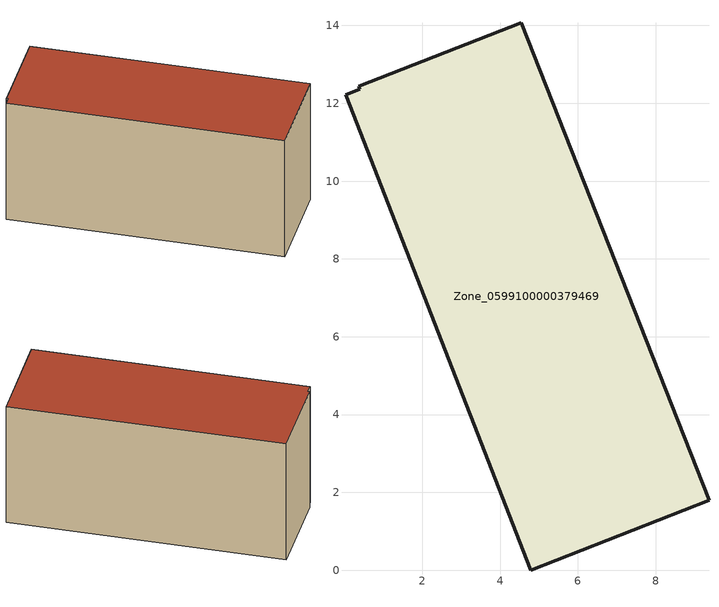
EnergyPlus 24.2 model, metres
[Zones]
Zone_0599100000379469
 floor ground (C_G): 0.4,12.36 0.37,12.44 4.55,14.07 9.37,1.79 4.79,0 0.03,12.22 z0
 wall outside (C_F): 4.79,0 9.37,1.79 4.55,14.07 0.37,12.44 0.4,12.36 0.03,12.22 4.79,0 z0:6.33
 roof outside (C_R): 0.4,12.36 0.03,12.22 4.79,0 9.37,1.79 4.55,14.07 0.37,12.44 z6.33
[BUILDING]
Pand.0599100000379469: North Axis=0; Terrain=City; Loads Convergence Tolerance Value=0.04; Temperature Convergence Tolerance Value=0.4; Solar Distribution=FullExterior; Maximum Number of Warmup Days=25; Minimum Number of Warmup Days=1
[Site:Location]
Rotterdam.The.Hague.AP_ZH_NLD Design_Conditions: Latitude=51.96; Longitude=4.45; Time Zone=1; Elevation=-4.5
[SITE:GROUNDTEMPERATURE:BUILDINGSURFACE]
18, 18, 18, 18, 18, 18, 18, 18, 18, 18, 18, 18
[MATERIAL] Thermal Absorptance=0.9; Solar Absorptance=0.7; Visible Absorptance=0.7
Name | Roughness | Thickness | Conductivity | Density | Specific Heat
G.TC.1992-2005 | MediumSmooth | 0.15 | 0.06 | 540 | 1210
F.TC.1992-2005 | Rough | 0.3 | 0.12 | 1920 | 840
R.TC.1992-2005 | MediumRough | 0.2 | 0.08 | 1500 | 1000
[CONSTRUCTION]
C_G: G.TC.1992-2005
C_F: F.TC.1992-2005
C_R: R.TC.1992-2005
[ZONE]
Zone_0599100000379469: Type=1; Multiplier=1; Ceiling Height=Autocalculate; Volume=Autocalculate; Floor Area=autocalculate; Part of Total Floor Area=Yes
[ZONEINFILTRATION:DESIGNFLOWRATE]
Infil_Zone_0599100000379469: Zone or ZoneList or Space or SpaceList=Zone_0599100000379469; Schedule=AlwaysOn; Design Flow Rate Calculation Method=Flow/Area; Flow Rate per Floor Area=0.0015; Constant Term Coefficient=1; Temperature Term Coefficient=0; Velocity Term Coefficient=0; Velocity Squared Term Coefficient=0
[HVACTEMPLATE:ZONE:IDEALLOADSAIRSYSTEM]
Zone_0599100000379469: Maximum Heating Supply Air Temperature=50; Minimum Cooling Supply Air Temperature=13; Maximum Heating Supply Air Humidity Ratio=0.0156; Minimum Cooling Supply Air Humidity Ratio=0.0077; Heating Limit=NoLimit; Cooling Limit=NoLimit; Dehumidification Control Type=ConstantSensibleHeatRatio; Cooling Sensible Heat Ratio=0.7; Dehumidification Setpoint=60; Humidification Control Type=None; Humidification Setpoint=30; Outdoor Air Method=None; Outdoor Air Flow Rate per Person=0.00944; Outdoor Air Flow Rate per Zone Floor Area=0; Outdoor Air Flow Rate per Zone=0; Demand Controlled Ventilation Type=None; Outdoor Air Economizer Type=NoEconomizer; Heat Recovery Type=None; Sensible Heat Recovery Effectiveness=0.7; Latent Heat Recovery Effectiveness=0.65
[ZONECONTROL:THERMOSTAT]
ThermostatControl_Zone_0599100000379469: Zone or ZoneList=Zone_0599100000379469; Control Type Schedule=DualSetpointControlType; Control 1=Thermostat_Zone_0599100000379469; Temperature Difference Between Cutout And Setpoint=0
[THERMOSTATSETPOINT:DUALSETPOINT]
Thermostat_Zone_0599100000379469: Heating Setpoint Temperature Schedule=HeatingSetpoint_Zone_0599100000379469; Cooling Setpoint Temperature Schedule=CoolingSetpoint_Zone_0599100000379469
[SCHEDULE:COMPACT]
HeatingSetpoint_Zone_0599100000379469: Through: 12/31, For: AllDays, Until: 24:00, 21
CoolingSetpoint_Zone_0599100000379469: Through: 12/31, For: AllDays, Until: 24:00, 24
DualSetpointControlType: Through: 12/31, For: AllDays, Until: 24:00, 4
AlwaysOn: Through: 12/31, For: AllDays, Until: 24:00, 1
